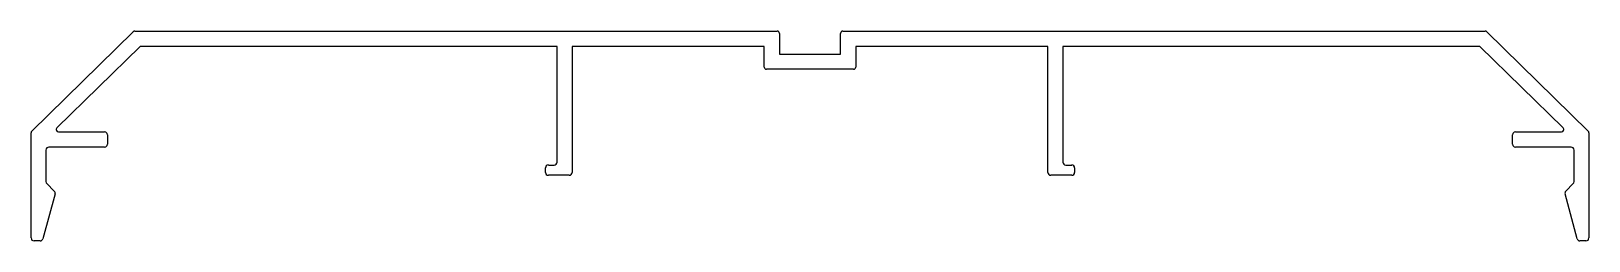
# Model space of a CAD drawing. Extents: x 2394 to 2598, y 1589 to 1617.
import ezdxf

# ---------------------------------------------------------------- set-up
doc = ezdxf.new("R2010")
doc.units = 0
doc.layers.get('0').update_dxf_attribs({"linetype": 'CONTINUOUS'})

msp = doc.modelspace()

# ---------------------------------------------------------------- linework, layer by layer
for p, q in [((2393.66, 1603.55), (2406.95, 1616.58)), ((2407.16, 1616.66), (2491.27, 1616.66)), ((2491.57, 1616.36), (2491.57, 1613.66)), ((2499.57, 1613.66), (2499.57, 1616.36)), ((2499.87, 1616.66), (2583.99, 1616.66)), ((2584.2, 1616.58), (2597.48, 1603.55)), ((2407.85, 1614.66), (2396.95, 1603.97)), ((2462.45, 1614.66), (2407.85, 1614.66)), ((2462.45, 1599.5), (2462.45, 1614.66)), ((2464.42, 1614.66), (2464.42, 1598.15)), ((2489.57, 1614.66), (2464.42, 1614.66)), ((2489.57, 1611.96), (2489.57, 1614.66)), ((2491.57, 1613.66), (2499.57, 1613.66)), ((2501.57, 1614.66), (2501.57, 1611.96)), ((2526.72, 1614.66), (2501.57, 1614.66)), ((2526.72, 1598.15), (2526.72, 1614.66)), ((2528.69, 1614.66), (2528.69, 1599.5)), ((2583.29, 1614.66), (2528.69, 1614.66)), ((2594.19, 1603.97), (2583.29, 1614.66)), ((2501.27, 1611.66), (2489.87, 1611.66)), ((2397.16, 1603.46), (2403.19, 1603.46)), ((2587.95, 1603.46), (2593.98, 1603.46)), ((2393.57, 1589.56), (2393.57, 1603.33)), ((2403.19, 1601.46), (2395.89, 1601.46)), ((2403.57, 1603.08), (2403.57, 1601.84)), ((2587.57, 1601.84), (2587.57, 1603.08)), ((2595.25, 1601.46), (2587.95, 1601.46)), ((2597.57, 1603.33), (2597.57, 1589.56)), ((2395.51, 1601.08), (2395.51, 1596.95)), ((2595.64, 1596.95), (2595.64, 1601.08)), ((2460.92, 1598.15), (2460.92, 1598.74)), ((2461.31, 1599.12), (2462.07, 1599.12)), ((2464.04, 1597.77), (2461.31, 1597.77)), ((2529.84, 1597.77), (2527.1, 1597.77)), ((2529.07, 1599.12), (2529.84, 1599.12)), ((2530.22, 1598.74), (2530.22, 1598.15)), ((2396.7, 1595.33), (2395.12, 1589.46)), ((2395.62, 1596.68), (2396.6, 1595.7)), ((2596.02, 1589.46), (2594.45, 1595.33)), ((2594.55, 1595.7), (2595.52, 1596.68)), ((2394.75, 1589.18), (2393.95, 1589.18)), ((2597.19, 1589.18), (2596.39, 1589.18))]:
    msp.add_line(p, q)
for centre, radius, start, end in [((2407.16, 1616.36), 0.3, 90, 134.4464), ((2491.27, 1616.36), 0.3, 0, 90), ((2499.87, 1616.36), 0.3, 90, 180), ((2583.99, 1616.36), 0.3, 45.5536, 90), ((2489.87, 1611.96), 0.3, 180, 270), ((2501.27, 1611.96), 0.3, 270, 0), ((2393.87, 1603.33), 0.3, 134.4464, 180), ((2397.16, 1603.76), 0.3, 134.4464, 270), ((2403.19, 1603.08), 0.382, 0, 90), ((2587.95, 1603.08), 0.382, 90, 180), ((2593.98, 1603.76), 0.3, 270, 45.5536), ((2597.27, 1603.33), 0.3, 0, 45.5536), ((2395.89, 1601.08), 0.382, 90, 180), ((2403.19, 1601.84), 0.382, 270, 360), ((2587.95, 1601.84), 0.382, 180, 270), ((2595.25, 1601.08), 0.382, 0, 90), ((2462.07, 1599.5), 0.382, 270, 0), ((2529.07, 1599.5), 0.382, 180, 270), ((2461.31, 1598.74), 0.382, 90, 180), ((2461.31, 1598.15), 0.382, 180, 270), ((2464.04, 1598.15), 0.382, 270, 0), ((2527.1, 1598.15), 0.382, 180, 270), ((2529.84, 1598.74), 0.382, 0, 90), ((2529.84, 1598.15), 0.382, 270, 0), ((2395.89, 1596.95), 0.382, 180, 225), ((2396.33, 1595.43), 0.382, 345, 45), ((2594.82, 1595.43), 0.382, 135, 195), ((2595.25, 1596.95), 0.382, 315, 360), ((2393.95, 1589.56), 0.382, 180, 270), ((2394.75, 1589.56), 0.382, 270, 345), ((2596.39, 1589.56), 0.382, 195, 270), ((2597.19, 1589.56), 0.382, 270, 360)]:
    msp.add_arc(centre, radius, start, end)

doc.saveas('drawing.dxf')
